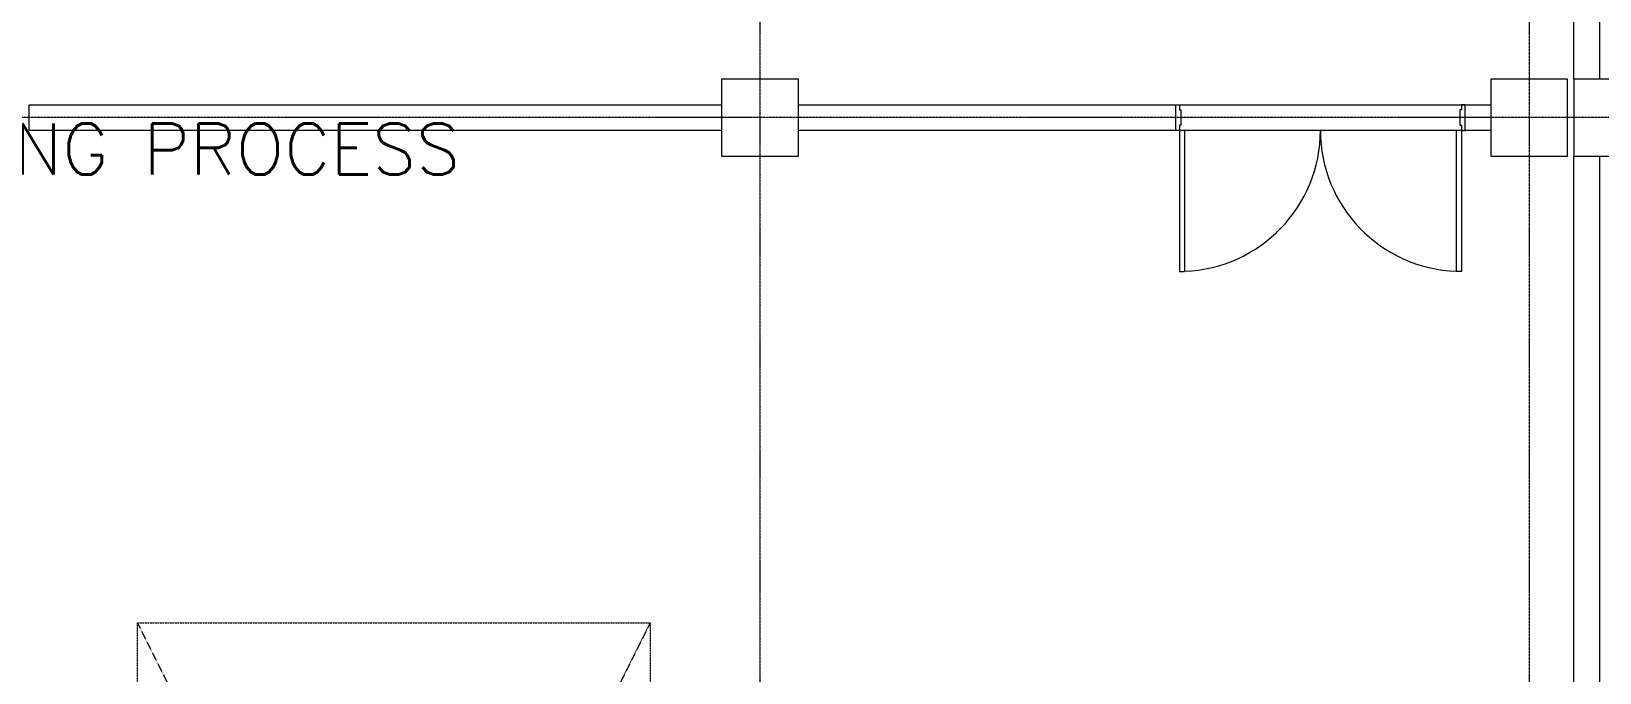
# Model space of a CAD drawing. Extents: x -59767 to 1106559, y -1290 to 1129522.
# Drawn here: x 110525 to 122758, y 284764 to 289767 of the extents above; entities that cross this region are included whole.
import ezdxf
from ezdxf.enums import TextEntityAlignment as Align

# ---------------------------------------------------------------- set-up
doc = ezdxf.new("R2010")
doc.units = 0
doc.linetypes.add('CENTER', pattern=[2, 1.25, -0.25, 0.25, -0.25])
doc.linetypes.add('HID', pattern=[3, 2, -1])
for name, color, linetype, lineweight in [('00_Crane', 1, 'CONTINUOUS', 15), ('COLUMN', 2, 'CONTINUOUS', 9), ('TEXT', 3, 'CONTINUOUS', 9), ('WALL', 7, 'CONTINUOUS', 9), ('WALL_200', 3, 'CONTINUOUS', 9), ('중심선', 1, 'CENTER', 9)]:
    doc.layers.add(name, color=color, linetype=linetype, lineweight=lineweight)
doc.styles.get("Standard").update_dxf_attribs({"font": 'romans.shx', "bigfont": 'whtgtxt.shx'})

# ---------------------------------------------------------------- blocks, each defined once
blk = doc.blocks.new('column600')
at = {"layer": 'COLUMN', "linetype": 'Continuous'}
blk.add_lwpolyline([(-300, -300), (300, -300), (300, 300), (-300, 300)], close=True, dxfattribs=at)

msp = doc.modelspace()

# ---------------------------------------------------------------- linework, layer by layer
at = {"layer": '00_Crane', "linetype": 'HID'}
for p, q in [((115352.1, 285152.7), (111352.1, 277152.7)), ((111352.1, 285152.7), (115352.1, 277152.7))]:
    msp.add_line(p, q, dxfattribs=at)
msp.add_lwpolyline([(111352.1, 285152.7), (115352.1, 285152.7), (115352.1, 277152.7), (111352.1, 277152.7)], close=True, dxfattribs=at)
at = {"layer": 'WALL', "color": 0}
for p, q in [((119452.2, 289014.9), (119452.2, 289174.9)), ((121708.2, 289014.9), (121708.2, 289174.9)), ((119480.2, 288994.9), (119480.2, 287894.9)), ((119520.2, 288994.9), (119480.2, 288994.9)), ((119520.2, 288994.9), (119520.2, 287894.9)), ((121640.2, 288994.9), (121640.2, 287894.9)), ((121680.2, 288994.9), (121640.2, 288994.9)), ((121680.2, 288994.9), (121680.2, 287894.9)), ((119480.2, 287894.9), (119520.2, 287894.9)), ((121680.2, 287894.9), (121640.2, 287894.9))]:
    msp.add_line(p, q, dxfattribs=at)
for points in [[(119452.2, 288994.9), (119452.2, 289194.9), (119480.2, 289194.9), (119480.2, 289154.9), (119492.2, 289154.9), (119492.2, 289034.9), (119480.2, 289034.9), (119480.2, 288994.9)], [(121708.2, 288994.9), (121708.2, 289194.9), (121680.2, 289194.9), (121680.2, 289154.9), (121668.2, 289154.9), (121668.2, 289034.9), (121680.2, 289034.9), (121680.2, 288994.9)]]:
    msp.add_lwpolyline(points, close=True, dxfattribs=at)
for centre, start, end in [((119480.2, 288994.9), 272.08394, 0), ((121680.2, 288994.9), 180, 267.91606)]:
    msp.add_arc(centre, 1100, start, end, dxfattribs=at)
at = {"layer": 'WALL_200', "ltscale": 0.5}
for points in [[(122758.2, 295794.9), (122758.2, 289394.9), (122558.2, 289394.9), (122558.2, 295794.9)], [(110508.2, 289194.9), (115908.2, 289194.9), (115908.2, 288994.9), (110508.2, 288994.9)], [(116508.2, 289194.9), (121908.2, 289194.9), (121908.2, 288994.9), (116508.2, 288994.9)], [(122758.2, 288794.9), (122758.2, 282394.9), (122558.2, 282394.9), (122558.2, 288794.9)]]:
    msp.add_lwpolyline(points, close=True, dxfattribs=at)
at = {"layer": '중심선'}
for p, q in [((116208.2, 303942.2), (116208.2, 267094.9)), ((122208.2, 303942.2), (122208.2, 267094.9)), ((154858.2, 289094.9), (62208.2, 289094.9))]:
    msp.add_line(p, q, dxfattribs=at)

# ---------------------------------------------------------------- block references
at = {"layer": 'COLUMN', "linetype": 'Continuous'}
for p in [(116208.2, 289094.9), (122208.2, 289094.9), (122858.2, 289094.9)]:
    msp.add_blockref('column600', p, dxfattribs=at)

# ---------------------------------------------------------------- texts
at = {"layer": 'TEXT', "lineweight": 9}
msp.add_text('Gd PELLETIZING PROCESS', height=400, dxfattribs=at).set_placement((106942.6, 288529.7), align=Align.BOTTOM_LEFT)

doc.saveas('drawing.dxf')
